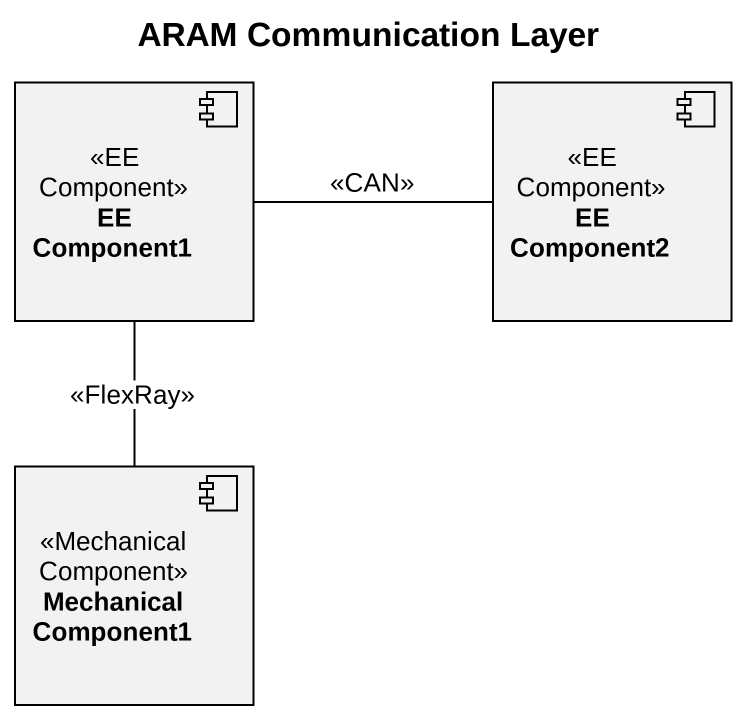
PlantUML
@startuml
title ARAM Communication Layer
component "EE Component1" as EE_Component1 <<EE Component>>
component "EE Component2" as EE_Component2 <<EE Component>>
component "Mechanical Component1" as Mechanical_Component1 <<Mechanical Component>>
EE_Component1 -right- EE_Component2 : <<CAN>>
EE_Component1 -- Mechanical_Component1 : <<FlexRay>>
@enduml
